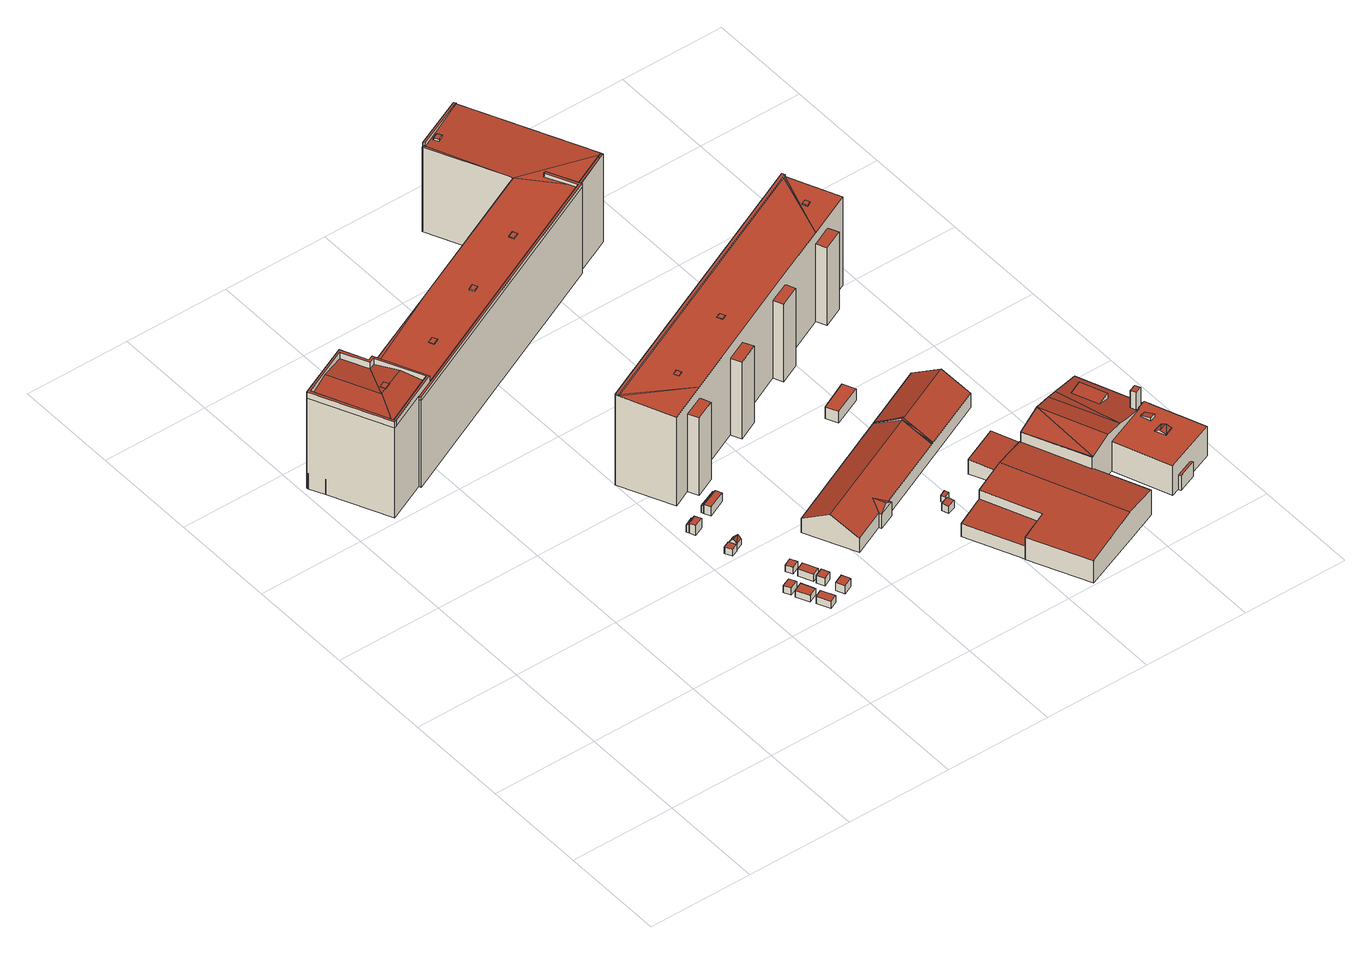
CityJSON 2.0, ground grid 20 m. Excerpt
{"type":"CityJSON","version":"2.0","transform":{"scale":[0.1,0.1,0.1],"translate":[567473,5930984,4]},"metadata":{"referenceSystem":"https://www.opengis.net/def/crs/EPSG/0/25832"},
"CityObjects":{
"building1":{"type":"Building","attributes":{"Grundfläche 2D":"2.514421","Grundhöhe NN":"4.898"},"geometry":[{"type":"Solid","lod":"3","boundaries":[[[[0,1,2,3]],[[4,5,3,2]],[[5,6,0,3]],[[6,7,1,0]],[[7,4,2,1]],[[7,6,5,4]]]],"semantics":{"surfaces":[{"type":"RoofSurface"},{"type":"WallSurface"},{"type":"GroundSurface"}],"values":[[0,1,1,1,1,2]]}}]},
"building2":{"type":"Building","attributes":{"Grundfläche 2D":"4.850335","Grundhöhe NN":"4.898"},"geometry":[{"type":"Solid","lod":"3","boundaries":[[[[8,9,10,11]],[[12,13,11,10]],[[13,14,8,11]],[[14,15,9,8]],[[15,12,10,9]],[[15,14,13,12]]]],"semantics":{"surfaces":[{"type":"RoofSurface"},{"type":"WallSurface"},{"type":"GroundSurface"}],"values":[[0,1,1,1,1,2]]}}]},
"building3":{"type":"Building","attributes":{"Grundfläche 2D":"4.221074","Grundhöhe NN":"4.823"},"geometry":[{"type":"Solid","lod":"3","boundaries":[[[[16,17,18,19]],[[20,21,19,18]],[[21,22,16,19]],[[22,23,17,16]],[[23,20,18,17]],[[23,22,21,20]]]],"semantics":{"surfaces":[{"type":"RoofSurface"},{"type":"WallSurface"},{"type":"GroundSurface"}],"values":[[0,1,1,1,1,2]]}}]},
"building4":{"type":"Building","attributes":{"Grundfläche 2D":"1.774335","Grundhöhe NN":"4.779"},"geometry":[{"type":"Solid","lod":"3","boundaries":[[[[24,25,26,27]],[[28,29,27,26]],[[29,30,24,27]],[[30,31,25,24]],[[31,28,26,25]],[[31,30,29,28]]]],"semantics":{"surfaces":[{"type":"RoofSurface"},{"type":"WallSurface"},{"type":"GroundSurface"}],"values":[[0,1,1,1,1,2]]}}]},
"building5":{"type":"Building","attributes":{"Grundfläche 2D":"0.970158","Grundhöhe NN":"4.710"},"geometry":[{"type":"Solid","lod":"3","boundaries":[[[[32,33,34,35]],[[36,37,35,34]],[[37,38,32,35]],[[38,39,33,32]],[[39,36,34,33]],[[39,38,37,36]]]],"semantics":{"surfaces":[{"type":"RoofSurface"},{"type":"WallSurface"},{"type":"GroundSurface"}],"values":[[0,1,1,1,1,2]]}}]},
"building6":{"type":"Building","attributes":{"Grundfläche 2D":"2.389124","Grundhöhe NN":"4.660"},"geometry":[{"type":"Solid","lod":"3","boundaries":[[[[40,41,42,43]],[[36,44,43,42]],[[44,45,40,43]],[[45,37,41,40]],[[37,36,42,41]],[[37,45,44,36]]]],"semantics":{"surfaces":[{"type":"RoofSurface"},{"type":"WallSurface"},{"type":"GroundSurface"}],"values":[[0,1,1,1,1,2]]}}]},
"building7":{"type":"Building","attributes":{"Grundfläche 2D":"1.753642","Grundhöhe NN":"4.744"},"geometry":[{"type":"Solid","lod":"3","boundaries":[[[[46,47,48]],[[49,47,46]],[[49,46,50]],[[49,50,51]],[[48,47,52,53]],[[50,46,48,53,54]],[[51,50,54,55]],[[52,47,49,51,55]],[[53,52,55,54]]]],"semantics":{"surfaces":[{"type":"RoofSurface"},{"type":"WallSurface"},{"type":"GroundSurface"}],"values":[[0,0,0,0,1,1,1,1,2]]}}]},
"building8":{"type":"Building","attributes":{"Grundfläche 2D":"2.221654","Grundhöhe NN":"4.906"},"geometry":[{"type":"Solid","lod":"3","boundaries":[[[[56,57,58,59]],[[60,61,59,58]],[[61,62,56,59]],[[62,63,57,56]],[[63,60,58,57]],[[63,62,61,60]]]],"semantics":{"surfaces":[{"type":"RoofSurface"},{"type":"WallSurface"},{"type":"GroundSurface"}],"values":[[0,1,1,1,1,2]]}}]},
"building9":{"type":"Building","attributes":{"Grundfläche 2D":"4.920806","Grundhöhe NN":"4.849"},"geometry":[{"type":"Solid","lod":"3","boundaries":[[[[64,65,66,67]],[[68,69,67,66]],[[69,70,64,67]],[[70,71,65,64]],[[71,68,66,65]],[[71,70,69,68]]]],"semantics":{"surfaces":[{"type":"RoofSurface"},{"type":"WallSurface"},{"type":"GroundSurface"}],"values":[[0,1,1,1,1,2]]}}]},
"building10":{"type":"Building","attributes":{"Grundfläche 2D":"2.675620","Grundhöhe NN":"4.822"},"geometry":[{"type":"Solid","lod":"3","boundaries":[[[[72,73,74,75]],[[76,77,75,74]],[[77,78,72,75]],[[78,79,73,72]],[[79,76,74,73]],[[79,78,77,76]]]],"semantics":{"surfaces":[{"type":"RoofSurface"},{"type":"WallSurface"},{"type":"GroundSurface"}],"values":[[0,1,1,1,1,2]]}}]},
"building11":{"type":"Building","attributes":{"Grundfläche 2D":"3.412112","Grundhöhe NN":"4.717"},"geometry":[{"type":"Solid","lod":"3","boundaries":[[[[80,81,82,83]],[[84,85,83,82]],[[85,86,80,83]],[[86,87,81,80]],[[87,84,82,81]],[[87,86,85,84]]]],"semantics":{"surfaces":[{"type":"RoofSurface"},{"type":"WallSurface"},{"type":"GroundSurface"}],"values":[[0,1,1,1,1,2]]}}]},
"building12":{"type":"Building","attributes":{"Grundfläche 2D":"1.705033","Grundhöhe NN":"4.666"},"geometry":[{"type":"Solid","lod":"3","boundaries":[[[[88,89,90,91]],[[92,93,91,90]],[[93,94,88,91]],[[94,95,89,88]],[[95,92,90,89]],[[95,94,93,92]]]],"semantics":{"surfaces":[{"type":"RoofSurface"},{"type":"WallSurface"},{"type":"GroundSurface"}],"values":[[0,1,1,1,1,2]]}}]},
"building13":{"type":"Building","attributes":{"Grundfläche 2D":"4.822898","Grundhöhe NN":"4.713"},"geometry":[{"type":"Solid","lod":"3","boundaries":[[[[96,97,98,99]],[[92,100,99,98]],[[100,101,96,99]],[[101,93,97,96]],[[93,92,98,97]],[[93,101,100,92]]]],"semantics":{"surfaces":[{"type":"RoofSurface"},{"type":"WallSurface"},{"type":"GroundSurface"}],"values":[[0,1,1,1,1,2]]}}]},
"building14":{"type":"Building","attributes":{"Grundfläche 2D":"961.670376","Grundhöhe NN":"4.362"},"children":["building14-1","building14-2","building14-3","building14-4","building14-5","building14-6","building14-7","building14-8","building14-9"],"geometry":[{"type":"MultiSurface","lod":"3","boundaries":[[[102,103,104,105,106,107,108]],[[109,110,111,112,113,114,115,116,117]],[[117,118,119,120,121,122,123,109]],[[124,125,126,109,123,122,127,128,129,130]],[[131,126,125]],[[112,111,132,133,134]],[[135,136,137,138,139,140,141,142,143,144,145,146]],[[147,148,149,150,151]],[[152,153,151,150,154,108,107,155,156]],[[151,153,152,156,155,157,158,159]],[[159,160,151]],[[161,162,147,151,160,163]],[[164,165,166,167]],[[103,102,168,169]],[[119,104,103,169,121,170,171,120]],[[119,118,105,104]],[[116,115,114,106,105,118,117]],[[106,114,113,107]],[[172,168,102,108]],[[173,154,138,137]],[[150,149,148,140,139]],[[148,147,162,161,141,140]],[[160,142,141,161,163]],[[142,160,159]],[[143,142,159,158]],[[145,144,157,174]],[[174,175,146,145]],[[175,176,135,146]],[[176,177,178,136,135]],[[178,173,137,136]],[[169,168,179,180]],[[121,169,180,181]],[[122,121,181,182]],[[122,182,183,184,185,128,127]],[[186,124,130,129,128,185,187]],[[125,124,186,188]],[[131,125,188,189]],[[109,126,131,189,190,191,192,193,194,195,164,167]],[[196,197,198,199,200,132,111,110,109,167,166]],[[133,132,200,201]],[[168,172,202,179]],[[203,204,173,178,205,206]],[[172,108,154,173,204,202]],[[174,157,155,107,113,112,134]],[[207,175,174,134,133,201]],[[207,208,209,210,176,175]],[[178,177,176,210,205]],[[192,191,211,212,213,214]],[[198,213,212,199]],[[215,214,216,217]],[[217,194,218,215]],[[184,219,220,190]],[[194,221,222,183,223,218]],[[224,208,203,225]],[[226,206,209,227]],[[228,211,214,215]],[[228,215,218,223]],[[182,181,180,179,202,204,203,208,207,201,200,199,212,211,228,223,183]],[[186,187,185,184,190,189,188]],[[209,206,205,210]]],"semantics":{"surfaces":[{"type":"RoofSurface"},{"type":"WallSurface"},{"type":"GroundSurface"}],"values":[0,0,0,0,0,0,0,0,0,0,0,0,0,1,1,1,1,1,1,1,1,1,1,1,1,1,1,1,1,1,1,1,1,1,1,1,1,1,1,1,1,1,1,1,1,1,1,1,1,1,1,1,1,1,1,1,1,2,2,2]}}]},
"building14-1":{"type":"BuildingInstallation","parents":["building14"],"geometry":[{"type":"MultiSurface","lod":"3","boundaries":[[[229,230,231,232]],[[231,230,233,234]],[[232,231,234,235]],[[229,232,235,236]],[[230,229,236,233]]],"semantics":{"surfaces":[{"type":"RoofSurface"},{"type":"WallSurface"}],"values":[0,1,1,1,1]}}]},
"building14-2":{"type":"BuildingInstallation","parents":["building14"],"geometry":[{"type":"MultiSurface","lod":"3","boundaries":[[[237,238,239,240,241]],[[128,129,130,124,239,238,237]],[[124,125,242,240,239]],[[242,243,241,240]],[[243,128,237,241]]],"semantics":{"surfaces":[{"type":"RoofSurface"},{"type":"WallSurface"}],"values":[0,1,1,1,1]}}]},
"building14-3":{"type":"BuildingInstallation","parents":["building14"],"geometry":[{"type":"MultiSurface","lod":"3","boundaries":[[[244,245,246,247]],[[247,246,248,249]],[[244,247,249,250]],[[245,244,250,251]],[[246,245,251,248]]],"semantics":{"surfaces":[{"type":"RoofSurface"},{"type":"WallSurface"}],"values":[0,1,1,1,1]}}]},
"building14-4":{"type":"BuildingInstallation","parents":["building14"],"geometry":[{"type":"MultiSurface","lod":"3","boundaries":[[[170,122,127,171]],[[121,122,170]],[[123,120,171,127]]],"semantics":{"surfaces":[{"type":"RoofSurface"},{"type":"WallSurface"}],"values":[0,1,1]}}]},
"building14-5":{"type":"BuildingInstallation","parents":["building14"],"geometry":[{"type":"MultiSurface","lod":"3","boundaries":[[[252,253,254,255]],[[255,254,256,257]],[[252,255,257,258]],[[253,252,258,259]],[[254,253,259,256]]],"semantics":{"surfaces":[{"type":"RoofSurface"},{"type":"WallSurface"}],"values":[0,1,1,1,1]}}]},
"building14-6":{"type":"BuildingInstallation","parents":["building14"],"geometry":[{"type":"MultiSurface","lod":"3","boundaries":[[[260,261,262,263]],[[263,262,264,265]],[[260,263,265,266]],[[261,260,266,267]],[[262,261,267,264]]],"semantics":{"surfaces":[{"type":"RoofSurface"},{"type":"WallSurface"}],"values":[0,1,1,1,1]}}]},
"building14-7":{"type":"BuildingInstallation","parents":["building14"],"geometry":[{"type":"MultiSurface","lod":"3","boundaries":[[[139,138,268,144,143,269]],[[138,154,108,107,268]],[[155,157,144,268,107]],[[158,156,270,269,143]],[[139,269,270,150]]],"semantics":{"surfaces":[{"type":"RoofSurface"},{"type":"WallSurface"}],"values":[0,1,1,1,1]}}]},
"building14-8":{"type":"BuildingInstallation","parents":["building14"],"geometry":[{"type":"MultiSurface","lod":"3","boundaries":[[[271,272,273,274,275,276]],[[275,274,277,278]],[[277,274,273,272,279,153]],[[280,271,276,275,278,152]],[[272,271,280,279]]],"semantics":{"surfaces":[{"type":"RoofSurface"},{"type":"WallSurface"}],"values":[0,1,1,1,1]}}]},
"building14-9":{"type":"BuildingInstallation","parents":["building14"],"geometry":[{"type":"MultiSurface","lod":"3","boundaries":[[[197,196,281,195,194,193,216,282]],[[166,165,281,196]],[[165,164,195,281]],[[213,282,216,193,192,214]],[[213,198,197,282]]],"semantics":{"surfaces":[{"type":"RoofSurface"},{"type":"WallSurface"}],"values":[0,1,1,1,1]}}]},
"building15":{"type":"Building","attributes":{"Grundfläche 2D":"2.166959","Grundhöhe NN":"4.596"},"geometry":[{"type":"Solid","lod":"3","boundaries":[[[[283,284,285,286]],[[287,288,286,285]],[[288,289,283,286]],[[289,290,284,283]],[[290,287,285,284]],[[290,289,288,287]]]],"semantics":{"surfaces":[{"type":"RoofSurface"},{"type":"WallSurface"},{"type":"GroundSurface"}],"values":[[0,1,1,1,1,2]]}}]},
"building16":{"type":"Building","attributes":{"Grundfläche 2D":"0.878032","Grundhöhe NN":"4.551"},"geometry":[{"type":"Solid","lod":"3","boundaries":[[[[291,292,293,294]],[[295,296,294,293]],[[296,297,291,294]],[[297,298,292,291]],[[298,295,293,292]],[[298,297,296,295]]]],"semantics":{"surfaces":[{"type":"RoofSurface"},{"type":"WallSurface"},{"type":"GroundSurface"}],"values":[[0,1,1,1,1,2]]}}]},
"building17":{"type":"Building","attributes":{"Grundfläche 2D":"407.279922","Grundhöhe NN":"4.550"},"children":["building17-1","building17-2"],"geometry":[{"type":"Solid","lod":"3","boundaries":[[[[299,300,301,302]],[[303,304,299,302,305,306,307,308]],[[308,307,306,309,310,303]],[[300,299,311,312]],[[301,300,312,313]],[[302,301,313,314]],[[305,302,314,315]],[[309,306,305,315,316]],[[310,309,316,317]],[[304,303,310,317,318]],[[299,304,318,311]],[[311,318,317,316,315,314,313,312]]]],"semantics":{"surfaces":[{"type":"RoofSurface"},{"type":"WallSurface"},{"type":"GroundSurface"}],"values":[[0,0,0,1,1,1,1,1,1,1,1,2]]}}]},
"building17-1":{"type":"BuildingInstallation","parents":["building17"],"geometry":[{"type":"MultiSurface","lod":"3","boundaries":[[[319,320,321]],[[322,323,319,321,324]],[[325,326,322,324,327]],[[328,325,327,329]],[[328,329,330]],[[324,321,320,331,332,333,308,334,335,330,329,327]],[[335,336,328,330]],[[326,325,328,336,337,307,338,339,340,319,323,322]],[[340,331,320,319]]],"semantics":{"surfaces":[{"type":"RoofSurface"},{"type":"WallSurface"}],"values":[0,0,0,0,0,1,1,1,1]}}]},
"building17-2":{"type":"BuildingInstallation","parents":["building17"],"geometry":[{"type":"MultiSurface","lod":"3","boundaries":[[[341,299,300,342,343]],[[342,301,302,343]],[[301,342,300]]],"semantics":{"surfaces":[{"type":"RoofSurface"},{"type":"WallSurface"}],"values":[0,0,1]}}]},
"building18":{"type":"Building","attributes":{"Grundfläche 2D":"666.615644","Grundhöhe NN":"4.312"},"children":["building18-1","building18-2","building18-3","building18-4"],"geometry":[{"type":"Solid","lod":"3","boundaries":[[[[344,345,346,347,348]],[[349,350,351]],[[352,351,350]],[[349,351,353,354,355,356,357]],[[358,359,354]],[[354,359,355]],[[360,361,362,363]],[[364,365,366,367]],[[368,369,370,371]],[[372,373,374,375]],[[346,345,376,350]],[[347,346,350,349,357,356,355,359,348]],[[344,348,359,377]],[[377,376,345,344]],[[363,362,378,379]],[[360,363,379,380]],[[361,360,380,381]],[[367,366,382,383]],[[364,367,383,384]],[[365,364,384,385]],[[352,350,376,386,387]],[[374,373,388,389,370,369,390,378,362,361,381,382,366,365,385,391,358,354,353,351,352,387,392]],[[377,359,358,391,393]],[[376,377,393,386]],[[371,370,389,394]],[[368,371,394,395]],[[369,368,395,390]],[[375,374,392,396]],[[372,375,396,397]],[[373,372,397,388]],[[390,395,394,389,388,397,396,392,387,386,393,391,385,384,383,382,381,380,379,378]]]],"semantics":{"surfaces":[{"type":"RoofSurface"},{"type":"WallSurface"},{"type":"GroundSurface"}],"values":[[0,0,0,0,0,0,0,0,0,0,1,1,1,1,1,1,1,1,1,1,1,1,1,1,1,1,1,1,1,1,2]]}}]},
"building18-1":{"type":"BuildingInstallation","parents":["building18"],"geometry":[{"type":"MultiSurface","lod":"3","boundaries":[[[398,399,400,401]],[[401,400,402,403]],[[398,401,403,404]],[[399,398,404,405]],[[400,399,405,402]]],"semantics":{"surfaces":[{"type":"RoofSurface"},{"type":"WallSurface"}],"values":[0,1,1,1,1]}}]},
"building18-2":{"type":"BuildingInstallation","parents":["building18"],"geometry":[{"type":"MultiSurface","lod":"3","boundaries":[[[406,407,408,409]],[[406,409,410,411]],[[409,408,412,410]],[[407,406,411,413]],[[408,407,413,412]]],"semantics":{"surfaces":[{"type":"RoofSurface"},{"type":"WallSurface"}],"values":[0,1,1,1,1]}}]},
"building18-3":{"type":"BuildingInstallation","parents":["building18"],"geometry":[{"type":"MultiSurface","lod":"3","boundaries":[[[414,415,416,417]]],"semantics":{"surfaces":[{"type":"RoofSurface"}],"values":[0]}}]},
"building18-4":{"type":"BuildingInstallation","parents":["building18"],"geometry":[{"type":"MultiSurface","lod":"3","boundaries":[[[418,419,420,421]],[[420,419,422,423]],[[421,420,423,424]],[[418,421,424,425]],[[419,418,425,422]]],"semantics":{"surfaces":[{"type":"RoofSurface"},{"type":"WallSurface"}],"values":[0,1,1,1,1]}}]},
"building19":{"type":"Building","attributes":{"Grundfläche 2D":"14.978364","Grundhöhe NN":"4.724"},"geometry":[{"type":"Solid","lod":"3","boundaries":[[[[426,427,428,429]],[[430,431,429,428]],[[431,432,426,429]],[[432,433,427,426]],[[433,430,428,427]],[[433,432,431,430]]]],"semantics":{"surfaces":[{"type":"RoofSurface"},{"type":"WallSurface"},{"type":"GroundSurface"}],"values":[[0,1,1,1,1,2]]}}]},
"building20":{"type":"Building","attributes":{"Grundfläche 2D":"39.962155","Grundhöhe NN":"4.559"},"geometry":[{"type":"Solid","lod":"3","boundaries":[[[[434,435,436,437]],[[438,439,437,436]],[[439,440,434,437]],[[440,441,435,434]],[[441,438,436,435]],[[441,440,439,438]]]],"semantics":{"surfaces":[{"type":"RoofSurface"},{"type":"WallSurface"},{"type":"GroundSurface"}],"values":[[0,1,1,1,1,2]]}}]},
"building21":{"type":"Building","attributes":{"Grundfläche 2D":"795.996285","Grundhöhe NN":"4.216"},"children":["building21-1","building21-2","building21-3"],"geometry":[{"type":"Solid","lod":"3","boundaries":[[[[442,443,444,445]],[[446,447,448]],[[447,449,448]],[[450,449,447]],[[451,452,453,449,450]],[[454,453,452]],[[454,452,455,456,457,458,459,460,461,462],[445,444,463,464]],[[456,465,466,467,468,469,470,471,472]],[[473,474,475,476]],[[477,478,479,480]],[[481,482,483,484,485,486,487]],[[482,488,489,490,491,492,483]],[[444,443,463]],[[464,442,445]],[[464,463,443,442]],[[476,475,493,494]],[[473,476,494,495]],[[474,473,495,496]],[[448,487,486,446]],[[497,465,456,455,452,451,450,447,446,486,485,498]],[[461,460,499,500]],[[462,461,500,501]],[[502,487,448,449,453,454,462,501,503]],[[480,479,504,505]],[[477,480,505,506]],[[482,481,507,504,479,488]],[[488,479,478,489]],[[508,491,490,489,478,477,506]],[[492,491,508,509]],[[510,484,483,492,509,511]],[[485,484,510,498]],[[481,487,502,507]],[[466,465,497,512]],[[474,496,513,467,466,512,493,475]],[[468,467,513,514]],[[469,468,514,515]],[[459,470,469,515,499,460]],[[470,459,458,471]],[[471,458,457,472]],[[457,456,472]],[[514,513,496,495,494,493,512,497,498,510,511,509,508,506,505,504,507,502,503,501,500,499,515]]]],"semantics":{"surfaces":[{"type":"RoofSurface"},{"type":"WallSurface"},{"type":"GroundSurface"}],"values":[[0,0,0,0,0,0,0,0,0,0,0,0,1,1,1,1,1,1,1,1,1,1,1,1,1,1,1,1,1,1,1,1,1,1,1,1,1,1,1,1,2]]}}]},
"building21-1":{"type":"BuildingInstallation","parents":["building21"],"geometry":[{"type":"MultiSurface","lod":"3","boundaries":[[[516,517,518]],[[519,518,520]],[[516,518,519]],[[519,520,521]],[[517,522,523,520,518]],[[523,524,521,520]],[[521,524,525,516,519]],[[525,522,517,516]]],"semantics":{"surfaces":[{"type":"RoofSurface"},{"type":"WallSurface"}],"values":[0,0,0,0,1,1,1,1]}}]},
"building21-2":{"type":"BuildingInstallation","parents":["building21"],"geometry":[{"type":"MultiSurface","lod":"3","boundaries":[[[526,527,528,529]],[[529,528,530,531]],[[526,529,531,532]],[[532,533,527,526]],[[533,530,528,527]]],"semantics":{"surfaces":[{"type":"RoofSurface"},{"type":"WallSurface"}],"values":[0,1,1,1,1]}}]},
"building21-3":{"type":"BuildingInstallation","parents":["building21"],"geometry":[{"type":"MultiSurface","lod":"3","boundaries":[[[534,535,536,537]],[[538,539,537,536]],[[534,537,539,540]],[[540,541,535,534]],[[536,535,541,538]]],"semantics":{"surfaces":[{"type":"RoofSurface"},{"type":"WallSurface"}],"values":[0,1,1,1,1]}}]}
},
"vertices":[
[471,279,24],[465,292,24],[449,285,24],[455,272,24],[449,285,9],[455,272,9],[471,279,9],[465,292,9],
[468,241,23],[485,248,23],[474,273,23],[457,265,23],[474,273,9],[457,265,9],[468,241,9],[485,248,9],
[486,209,23],[500,216,23],[488,240,23],[474,233,23],[488,240,8],[474,233,8],[486,209,8],[500,216,8],
[445,421,22],[433,416,22],[439,403,22],[451,408,22],[439,403,8],[451,408,8],[445,421,8],[433,416,8],
[434,502,22],[417,494,22],[419,489,26],[436,497,26],[419,489,7],[436,497,7],[434,502,7],[417,494,7],
[442,486,28],[436,497,28],[419,489,28],[424,478,28],[424,478,7],[442,486,7],
[464,421,27],[455,411,20],[467,416,20],[452,416,27],[461,428,20],[449,423,20],[455,411,7],[467,416,7],[461,428,7],[449,423,7],
[502,316,23],[496,329,23],[482,322,23],[488,309,23],[482,322,9],[488,309,9],[502,316,9],[496,329,9],
[518,283,23],[506,309,23],[491,302,23],[503,276,23],[491,302,8],[503,276,8],[518,283,8],[506,309,8],
[526,264,24],[520,278,24],[504,271,24],[511,257,24],[504,271,8],[511,257,8],[526,264,8],[520,278,8],
[543,232,24],[536,247,24],[518,239,24],[525,223,24],[518,239,7],[525,223,7],[543,232,7],[536,247,7],
[499,530,22],[464,515,22],[466,511,23],[501,526,23],[466,511,7],[501,526,7],[499,530,7],[464,515,7],
[506,515,26],[501,526,26],[466,511,26],[472,499,26],[472,499,7],[506,515,7],
[154,839,197],[666,1078,197],[638,1136,197],[634,1135,197],[660,1080,197],[187,859,197],[152,843,197],[596,1165,186],[574,1155,186],[323,1038,186],[146,948,186],[187,859,190],[660,1080,190],[658,1084,190],[656,1088,190],[653,1095,190],[634,1135,188],[638,1136,188],[662,1085,190],[664,1081,190],[739,1116,192],[733,1118,192],[530,1314,186],[531,1313,186],[591,1176,186],[737,1120,192],[627,1358,192],[624,1357,192],[619,1355,191],[528,1312,186],[141,954,186],[142,952,186],[144,953,186],[112,997,210],[10,950,210],[76,808,210],[80,810,210],[78,813,210],[16,948,210],[109,991,210],[132,942,210],[142,946,210],[146,948,210],[144,953,210],[134,949,210],[62,970,204],[16,948,197],[17,944,197],[78,813,197],[105,878,204],[128,889,204],[117,884,204],[80,810,197],[165,906,204],[162,904,204],[146,948,198],[142,946,198],[132,942,198],[132,942,197],[109,991,197],[66,972,203],[127,951,197],[592,1174,35],[573,1165,35],[577,1156,35],[596,1165,35],[154,839,190],[666,1078,190],[664,1081,192],[662,1085,192],[152,843,190],[76,808,197],[144,953,197],[134,949,197],[112,997,197],[60,973,204],[10,950,197],[154,839,4],[666,1078,4],[664,1081,4],[739,1116,4],[690,1221,4],[677,1250,4],[627,1358,4],[530,1314,4],[624,1357,4],[531,1313,4],[528,1312,4],[578,1204,4],[591,1176,4],[591,1176,35],[591,1176,37],[591,1175,37],[592,1174,37],[577,1156,37],[574,1155,37],[574,1155,35],[574,1155,4],[141,954,4],[142,952,4],[152,843,4],[24,919,4],[76,808,4],[10,950,4],[11,947,4],[134,949,4],[127,965,4],[114,993,4],[112,997,4],[575,1169,4],[569,1166,4],[569,1166,35],[575,1169,35],[576,1168,35],[575,1169,37],[576,1168,37],[591,1175,35],[677,1250,39],[578,1204,39],[591,1175,39],[690,1221,39],[591,1175,4],[127,965,37],[24,919,37],[11,947,37],[114,993,37],[576,1168,4],
[566,1310,191],[562,1318,191],[551,1313,191],[556,1305,191],[562,1318,188],[551,1313,187],[556,1305,187],[566,1310,188],
[627,1358,193],[624,1357,193],[530,1314,193],[532,1310,193],[629,1354,193],[532,1310,186],[629,1354,192],
[263,936,191],[259,945,191],[248,940,191],[252,931,191],[248,940,189],[252,931,189],[263,936,189],[259,945,189],
[517,1054,191],[513,1062,191],[502,1057,191],[506,1049,191],[502,1057,189],[506,1049,189],[517,1054,189],[513,1062,188],
[390,995,191],[386,1004,191],[376,998,191],[380,990,191],[376,998,189],[380,990,189],[390,995,189],[386,1004,189],
[187,859,210],[182,862,210],[182,862,197],
[124,898,205],[113,893,205],[117,884,205],[117,883,205],[129,889,205],[128,889,205],[117,883,204],[129,889,204],[113,893,203],[124,898,203],
[573,1165,37],[569,1166,37],
[787,277,22],[783,289,22],[768,284,22],[772,271,22],[768,284,6],[772,271,6],[787,277,6],[783,289,6],
[794,300,19],[791,307,19],[780,302,19],[783,295,19],[780,302,6],[783,295,6],[794,300,6],[791,307,6],
[665,315,35],[667,310,35],[698,324,35],[696,329,35],[583,335,65],[605,287,35],[955,448,35],[933,496,65],[813,441,65],[810,439,65],[911,544,35],[561,382,35],[665,315,5],[667,310,5],[698,324,5],[696,329,5],[955,448,5],[911,544,5],[561,382,5],[605,287,5],
[792,487,37],[789,486,37],[802,456,57],[813,442,68],[806,457,57],[810,440,68],[823,419,53],[813,441,67],[810,439,67],[835,394,37],[820,417,52],[832,393,37],[789,486,36],[802,456,55],[810,440,65],[820,417,51],[832,393,36],[835,394,36],[823,419,51],[813,442,65],[806,457,55],[792,487,36],
[669,330,42],[682,317,47],[672,340,47],
[928,899,199],[400,654,198],[403,649,198],[406,651,198],[931,894,199],[406,651,196],[403,649,196],[519,589,193],[446,555,193],[752,698,193],[888,761,193],[926,891,195],[918,888,195],[417,656,196],[974,801,193],[931,894,195],[799,698,169],[791,716,169],[752,698,169],[760,680,169],[935,760,169],[926,779,169],[888,761,169],[897,742,169],[664,634,167],[655,652,167],[616,634,167],[625,615,167],[527,570,169],[519,589,169],[480,571,169],[489,552,169],[400,654,196],[928,899,195],[752,698,3],[760,680,3],[799,698,3],[791,716,3],[888,761,3],[897,742,3],[935,760,3],[926,779,3],[400,654,3],[446,555,3],[519,589,3],[616,634,3],[655,652,3],[974,801,3],[480,571,3],[928,899,3],[625,615,3],[664,634,3],[489,552,3],[527,570,3],
[517,632,195],[513,641,195],[504,637,195],[508,628,195],[504,637,194],[508,628,194],[517,632,194],[513,641,194],
[925,821,196],[921,830,196],[912,826,196],[916,817,196],[916,817,194],[925,821,194],[912,826,194],[921,830,194],
[789,758,194],[785,767,194],[776,763,194],[781,754,194],
[654,694,195],[650,704,195],[641,700,195],[645,690,195],[650,704,194],[641,700,194],[645,690,194],[654,694,194],
[821,571,32],[810,594,32],[756,568,32],[766,546,32],[756,568,7],[766,546,7],[821,571,7],[810,594,7],
[946,310,33],[924,357,37],[854,326,37],[876,278,33],[854,326,6],[876,278,6],[946,310,6],[924,357,6],
[1098,278,76],[1079,327,76],[1056,318,72],[1075,270,72],[983,171,79],[985,171,79],[933,291,77],[981,311,89],[1030,190,89],[1040,194,87],[1066,205,81],[1015,325,81],[1036,334,75],[1085,213,75],[1120,227,65],[1122,228,64],[1122,230,64],[1139,237,59],[1140,236,59],[1142,236,58],[1094,358,58],[1079,327,65],[1098,278,65],[1040,194,65],[1081,89,65],[1181,128,65],[1142,228,65],[1143,228,65],[1139,237,65],[1122,230,65],[1122,228,65],[1134,104,33],[1132,109,33],[1096,95,33],[1098,90,33],[804,116,30],[855,136,36],[811,243,36],[757,220,30],[932,293,55],[872,268,62],[962,48,62],[1025,74,55],[985,171,55],[983,171,55],[933,291,55],[811,243,55],[855,136,55],[804,116,49],[803,115,49],[854,4,49],[1096,95,2],[1098,90,2],[1134,104,2],[1132,109,2],[1040,194,2],[985,171,2],[1140,236,2],[1142,236,2],[1094,358,2],[933,291,2],[1036,334,2],[811,243,2],[757,220,2],[804,116,2],[932,293,2],[803,115,2],[854,4,2],[1025,74,2],[962,48,2],[1081,89,2],[1181,128,2],[1142,228,2],[1143,228,2],
[1126,177,67],[1109,171,67],[1113,162,71],[1130,168,71],[1117,152,67],[1134,159,67],[1109,171,65],[1117,152,65],[1134,159,65],[1126,177,65],
[1130,198,71],[1123,215,67],[1113,212,67],[1119,194,71],[1113,212,65],[1119,194,65],[1130,198,65],[1123,215,65],
[1129,233,103],[1125,243,103],[1112,238,103],[1116,228,103],[1112,238,66],[1116,228,66],[1129,233,62],[1125,243,62]
]}
